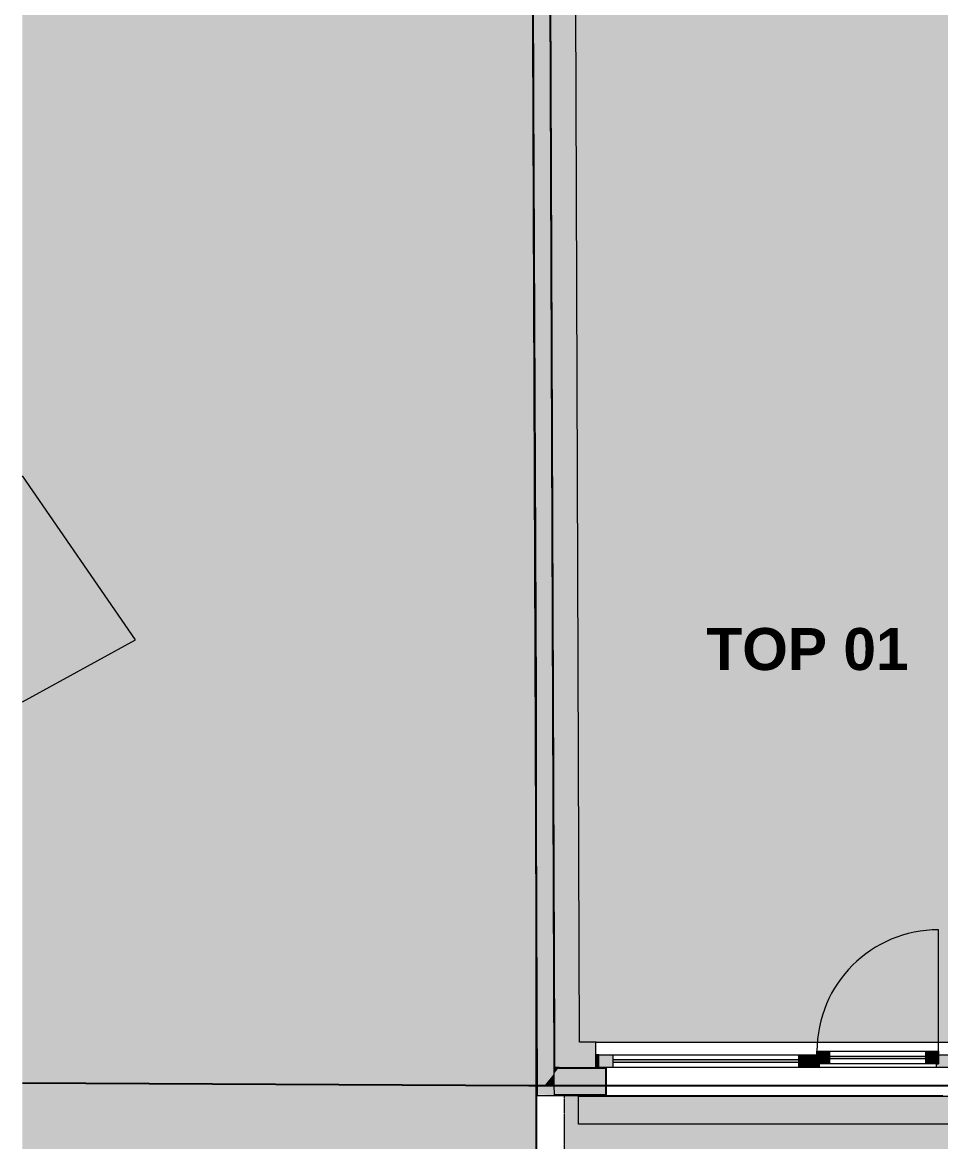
# Model space of a CAD drawing. Header units: metres. Extents: x -3.9 to 83, y -38 to 6.2.
# Drawn here: x 28.21 to 34.76, y -17.95 to -9.96 of the extents above; entities that cross this region are included whole.
import ezdxf

# ---------------------------------------------------------------- set-up
doc = ezdxf.new("R2010")
doc.units = ezdxf.units.M
doc.header["$MEASUREMENT"] = 0
doc.set_wipeout_variables(frame=1)
doc.linetypes.add('UNSICHTBAR', pattern=[0.4, 0, -0.4])
doc.linetypes.add('Wipeout_Contour', pattern=[1, 0, -1])
for name, color, linetype in [('0._Erdgeschoß PP Icon_1_0', 7, 'Continuous'), ('0._Erdgeschoß PP Icon_1_110 Wand Aussen', 7, 'Continuous'), ('0._Erdgeschoß PP Icon_1_710 Gelände', 7, 'Continuous'), ('0._Erdgeschoß PP Icon_1_725 Nachbarbebauung', 7, 'Continuous'), ('0._Erdgeschoß PP Icon_1_810 Raum', 7, 'Continuous'), ('0._Erdgeschoß PP Icon_1_905 VP Beschriftung Übersicht.Übersicht', 7, 'Continuous'), ('0._Erdgeschoß PP Icon_1_Neubau_840 Baulinien', 7, 'Continuous')]:
    doc.layers.add(name, color=color, linetype=linetype)
doc.styles.add('ERSTELLTER_STIL_11', font='arial.ttf')

msp = doc.modelspace()

# ---------------------------------------------------------------- wipeouts: each hides what was drawn before it
at = {"color": 254, "linetype": 'Wipeout_Contour', "lineweight": 0, "ltscale": 193.488375}
msp.add_wipeout([(28.2051, 3.5109), (28.2051, -37.8391), (52.5858, -37.8391), (52.5858, 3.5109)], dxfattribs=at).dxf.layer = '0._Erdgeschoß PP Icon_1_0'

# ---------------------------------------------------------------- next in the draw order: hatches: boundary and pattern name
at = {"layer": '0._Erdgeschoß PP Icon_1_110 Wand Aussen', "linetype": 'Continuous', "lineweight": 0, "true_color": 0x000000}
for points in [[(32.0029, -17.4204), (31.9503, -3.0799), (31.9453, -3.0799), (31.9979, -17.4204)], [(32.1822, -17.2404), (32.1303, -3.0792), (31.9503, -3.0799), (32.0022, -17.2404)], [(32.1822, -17.2404), (32.0022, -17.2404), (32.0029, -17.4204), (32.036, -17.4204)], [(32.1822, -17.2404), (32.036, -17.4204), (32.1829, -17.4204)], [(32.1822, -17.2404), (32.1829, -17.4204), (32.2984, -17.4204), (32.2984, -17.3304), (32.2984, -17.2404)], [(32.3184, -17.3304), (32.2984, -17.3304), (32.2984, -17.4204), (32.3184, -17.4204)], [(31.9987, -17.4663), (31.9305, -17.5504), (31.999, -17.5504)], [(32.0029, -17.4254), (32.0029, -17.4204), (31.9979, -17.4204), (31.9979, -17.4254)], [(31.9979, -17.4254), (31.9981, -17.4671), (32.003, -17.461), (32.0029, -17.4254)], [(32.032, -17.4254), (31.9987, -17.4663), (31.999, -17.5504), (32.3684, -17.5504), (32.3684, -17.4254)], [(32.032, -17.4254), (32.036, -17.4204), (32.0029, -17.4204), (32.0029, -17.4254)], [(32.0029, -17.4254), (32.003, -17.461), (32.032, -17.4254)], [(32.032, -17.4254), (32.3684, -17.4254), (32.3684, -17.4204), (32.036, -17.4204)], [(32.3684, -17.6204), (32.3734, -17.6204), (32.3734, -17.4204), (32.3684, -17.4204)]]:
    msp.add_hatch(color=18, dxfattribs=at).paths.add_polyline_path(points)
at = {"layer": '0._Erdgeschoß PP Icon_1_110 Wand Aussen', "linetype": 'Continuous', "lineweight": 0, "true_color": 0xffffff}
for points in [[(32.3184, -17.3304), (32.3184, -17.4204), (32.4184, -17.4204), (32.4184, -17.3304)], [(33.8184, -17.4204), (33.8184, -17.3304), (33.7459, -17.3304), (33.7459, -17.4204)], [(33.8184, -17.3304), (33.8184, -17.4204), (33.8909, -17.4204), (33.8909, -17.3954), (33.8759, -17.3954), (33.8759, -17.3304)], [(33.8759, -17.3954), (33.9659, -17.3954), (33.9659, -17.3054), (33.8759, -17.3054)], [(34.6534, -17.3954), (34.7434, -17.3954), (34.7434, -17.3054), (34.6534, -17.3054)], [(34.8284, -17.4204), (34.8284, -17.3304), (34.7434, -17.3304), (34.7434, -17.3954), (34.7284, -17.3954), (34.7284, -17.4204)], [(33.7459, -17.3654), (32.4184, -17.3654), (32.4184, -17.3854), (33.7459, -17.3854)], [(33.9659, -17.3404), (33.9659, -17.3604), (34.6534, -17.3604), (34.6534, -17.3404)]]:
    msp.add_hatch(color=7, dxfattribs=at).paths.add_polyline_path(points)
at = {"layer": '0._Erdgeschoß PP Icon_1_810 Raum', "linetype": 'Continuous', "lineweight": 13, "true_color": 0xf9f8f6}
msp.add_hatch(color=7, dxfattribs=at).paths.add_polyline_path([(35.4534, -13.2754), (35.4534, -11.0754), (35.5534, -11.0754), (35.5534, -9.8754), (35.0734, -9.8754), (35.0734, -9.1554), (34.7534, -9.1554), (34.7534, -8.7754), (34.7534, -8.5054), (32.1502, -8.5054), (32.1822, -17.2404), (35.4534, -17.2404)])
at = {"layer": '0._Erdgeschoß PP Icon_1_810 Raum', "linetype": 'Continuous', "lineweight": 13, "true_color": 0xd9d8c9}
msp.add_hatch(color=254, dxfattribs=at).paths.add_polyline_path([(32.0736, -17.6204), (32.0736, -19.3504), (38.7034, -19.3504), (38.7034, -17.6204)])
at = {"layer": '0._Erdgeschoß PP Icon_1_905 VP Beschriftung Übersicht.Übersicht', "linetype": 'Continuous', "lineweight": 13}
msp.add_hatch(color=8, dxfattribs=at).paths.add_polyline_path([(32.1734, -17.6254), (32.1734, -17.8254), (34.9734, -17.8254), (34.9734, -17.6254)])

# ---------------------------------------------------------------- next in the draw order: linework, layer by layer
at = {"layer": '0._Erdgeschoß PP Icon_1_110 Wand Aussen', "color": 7, "linetype": 'Continuous', "lineweight": 13, "ltscale": 1000}
for p, q in [((31.9453, -3.0799), (31.9979, -17.4204)), ((32.2984, -17.2404), (34.8484, -17.2404)), ((32.3184, -17.3304), (32.4184, -17.3304)), ((32.3184, -17.4204), (32.3184, -17.3304)), ((32.4184, -17.3304), (33.7459, -17.3304)), ((32.4184, -17.3304), (32.4184, -17.4204)), ((33.7459, -17.4204), (33.7459, -17.3304)), ((33.7459, -17.3304), (33.8184, -17.3304)), ((33.8184, -17.3304), (33.8759, -17.3304)), ((33.8759, -17.3954), (33.8759, -17.3054)), ((33.8759, -17.3054), (33.9659, -17.3054)), ((33.8759, -17.3304), (33.8759, -17.3954)), ((33.9659, -17.3054), (34.6534, -17.3054)), ((33.9659, -17.3054), (33.9659, -17.3954)), ((34.6534, -17.3954), (34.6534, -17.3054)), ((34.6534, -17.3054), (34.7434, -17.3054)), ((34.7434, -17.3054), (34.7434, -17.3954)), ((34.7434, -17.3954), (34.7434, -17.3304)), ((34.7434, -17.3304), (34.8284, -17.3304)), ((32.4184, -17.3654), (33.7459, -17.3654)), ((33.7459, -17.3854), (32.4184, -17.3854)), ((33.8759, -17.3954), (33.8909, -17.3954)), ((33.9659, -17.3954), (33.8759, -17.3954)), ((33.8909, -17.3954), (33.8909, -17.4204)), ((33.9659, -17.3404), (34.6534, -17.3404)), ((34.6534, -17.3604), (33.9659, -17.3604)), ((34.6534, -17.3954), (33.9659, -17.3954)), ((34.7434, -17.3954), (34.6534, -17.3954)), ((34.7284, -17.4204), (34.7284, -17.3954)), ((34.7284, -17.3954), (34.7434, -17.3954)), ((31.9979, -17.4204), (31.9979, -17.4254)), ((32.0029, -17.4254), (31.9979, -17.4254)), ((31.9979, -17.4254), (31.9981, -17.4671)), ((32.0029, -17.4254), (31.9979, -17.4254)), ((31.9979, -17.4254), (31.9981, -17.4671)), ((31.9987, -17.4663), (31.999, -17.5504)), ((31.9987, -17.4663), (31.999, -17.5504)), ((32.032, -17.4254), (32.0029, -17.4254)), ((32.032, -17.4254), (32.3684, -17.4254)), ((32.4184, -17.4204), (32.3184, -17.4204)), ((32.3684, -17.4204), (32.3734, -17.4204)), ((32.3684, -17.6154), (32.3684, -17.4204)), ((32.3684, -17.4204), (32.3734, -17.4204)), ((32.3684, -17.4204), (32.3734, -17.4204)), ((32.3734, -17.4254), (32.3734, -17.4204)), ((32.3734, -17.4254), (32.3734, -17.4204)), ((32.3734, -17.5504), (32.3734, -17.4254)), ((32.3734, -17.5504), (32.3734, -17.4254)), ((33.7459, -17.4204), (32.4184, -17.4204)), ((33.8184, -17.4204), (33.7459, -17.4204)), ((33.8909, -17.4204), (33.8184, -17.4204)), ((34.7284, -17.4204), (33.8909, -17.4204)), ((34.8284, -17.4204), (34.7284, -17.4204)), ((32.3734, -17.6154), (32.3734, -17.5504)), ((32.3734, -17.6154), (32.3734, -17.5504)), ((32.3684, -17.6204), (32.3734, -17.6204)), ((32.3734, -17.6204), (32.3734, -17.6154)), ((32.3734, -17.6204), (32.3734, -17.6154)), ((32.3734, -17.6204), (34.7734, -17.6204))]:
    msp.add_line(p, q, dxfattribs=at)
at = {"layer": '0._Erdgeschoß PP Icon_1_110 Wand Aussen', "color": 7, "linetype": 'Continuous', "lineweight": 18, "ltscale": 1000}
for p, q in [((31.9503, -3.0799), (32.0022, -17.2404)), ((32.0022, -17.2404), (32.0029, -17.4204)), ((32.2984, -17.3304), (32.2984, -17.2404)), ((32.2984, -17.3304), (32.2984, -17.2404)), ((32.2984, -17.4204), (32.2984, -17.3304)), ((32.2984, -17.4204), (32.2984, -17.3304)), ((32.2984, -17.4204), (32.2984, -17.3304)), ((32.036, -17.4204), (32.0029, -17.4204)), ((32.036, -17.4204), (32.0029, -17.4204)), ((32.036, -17.4204), (32.1829, -17.4204)), ((32.036, -17.4204), (32.1829, -17.4204)), ((32.1829, -17.4204), (32.2984, -17.4204)), ((32.2984, -17.4204), (32.3684, -17.4204)), ((32.2984, -17.4204), (32.3684, -17.4204)), ((32.2984, -17.4204), (32.3684, -17.4204))]:
    msp.add_line(p, q, dxfattribs=at)
at = {"layer": '0._Erdgeschoß PP Icon_1_110 Wand Aussen', "color": 8, "linetype": 'Continuous', "lineweight": 0, "ltscale": 1000}
msp.add_line((34.7434, -17.3054), (34.7434, -16.4379), dxfattribs=at)
at = {"layer": '0._Erdgeschoß PP Icon_1_110 Wand Aussen', "color": 7, "linetype": 'Continuous', "lineweight": 0, "ltscale": 1000}
msp.add_line((31.999, -17.5504), (32.3684, -17.5504), dxfattribs=at)
at = {"layer": '0._Erdgeschoß PP Icon_1_110 Wand Aussen', "color": 7, "linetype": 'Continuous', "lineweight": 18, "ltscale": 1000, "flags": 128}
for points in [[(32.1822, -17.2404), (32.1427, -6.4654)], [(32.2984, -17.2404), (32.1822, -17.2404)]]:
    msp.add_lwpolyline(points, dxfattribs=at)
at = {"layer": '0._Erdgeschoß PP Icon_1_110 Wand Aussen', "color": 7, "linetype": 'Continuous', "lineweight": 13, "ltscale": 1000, "flags": 128}
msp.add_lwpolyline([(32.3184, -17.3304), (32.2984, -17.3304), (32.2984, -17.4204), (32.3184, -17.4204)], close=True, dxfattribs=at)
at = {"layer": '0._Erdgeschoß PP Icon_1_110 Wand Aussen', "color": 8, "linetype": 'Continuous', "lineweight": 0, "ltscale": 1000}
msp.add_arc((34.7434, -17.3054), 0.8675, 90, 180, dxfattribs=at)
at = {"layer": '0._Erdgeschoß PP Icon_1_110 Wand Aussen', "color": 7, "linetype": 'Continuous', "lineweight": 13, "ltscale": 1000}
for p in [(32.2984, -17.2404), (32.3734, -17.6204)]:
    msp.add_point(p, dxfattribs=at)
at = {"layer": '0._Erdgeschoß PP Icon_1_710 Gelände', "color": 83, "linetype": 'Continuous', "lineweight": 13, "ltscale": 1000, "true_color": 0x89cd89}
for p, q in [((29.0113, -14.3684), (28.2051, -13.1974)), ((28.2051, -14.8119), (29.0113, -14.3684))]:
    msp.add_line(p, q, dxfattribs=at)
at = {"layer": '0._Erdgeschoß PP Icon_1_905 VP Beschriftung Übersicht.Übersicht', "color": 7, "linetype": 'Continuous', "lineweight": 13, "ltscale": 1000, "flags": 128}
msp.add_lwpolyline([(32.1734, -17.6254), (34.9734, -17.6254), (34.9734, -17.8254), (32.1734, -17.8254)], close=True, dxfattribs=at)
at = {"layer": '0._Erdgeschoß PP Icon_1_Neubau_840 Baulinien', "color": 1, "linetype": 'Continuous', "lineweight": 25, "ltscale": 1000, "true_color": 0xfb0106, "flags": 128}
msp.add_lwpolyline([(28.2051, -17.5299), (31.8184, -17.5504), (50.806, -17.5509), (52.5858, -17.5524)], dxfattribs=at)

# ---------------------------------------------------------------- next in the draw order: texts
at = {"layer": '0._Erdgeschoß PP Icon_1_905 VP Beschriftung Übersicht.Übersicht', "color": 7, "linetype": 'Continuous', "lineweight": 13, "insert": (34.5304, -14.2841), "char_height": 0.3, "attachment_point": 3, "style": 'ERSTELLTER_STIL_11'}
msp.add_mtext('\\A1;{\\pqr;\\fHelvetica|b1|i0|c0|p0;\\W1.000000;TOP 01}', dxfattribs=at)

# ---------------------------------------------------------------- next in the draw order: wipeouts: each hides what was drawn before it
at = {"color": 254, "linetype": 'Wipeout_Contour', "lineweight": 0, "ltscale": 296.780186}
msp.add_wipeout([(31.8736, -17.6204), (31.8725, -23.8454), (32.0725, -23.8454), (32.0736, -17.7497), (32.0634, -17.7497), (32.0634, -17.6397), (32.0736, -17.6397), (32.0736, -17.6204)], dxfattribs=at).dxf.layer = '0._Erdgeschoß PP Icon_1_0'

# ---------------------------------------------------------------- next in the draw order: hatches: boundary and pattern name
at = {"layer": '0._Erdgeschoß PP Icon_1_110 Wand Aussen', "linetype": 'Continuous', "lineweight": 0, "true_color": 0x000000}
for points in [[(31.8203, -3.0804), (31.8736, -17.6204), (31.8786, -17.6142), (31.8253, -3.0804)], [(31.8253, -3.0804), (31.8786, -17.6142), (31.9981, -17.4671), (31.9453, -3.0799)], [(31.999, -17.5504), (31.9305, -17.5504), (31.8797, -17.6129), (31.9993, -17.6154)], [(31.8797, -17.6154), (31.8748, -17.619), (31.8797, -17.6204)], [(31.9993, -17.6154), (31.8797, -17.6154), (31.8797, -17.6204), (31.9993, -17.6204)]]:
    msp.add_hatch(color=18, dxfattribs=at).paths.add_polyline_path(points)
at = {"layer": '0._Erdgeschoß PP Icon_1_725 Nachbarbebauung', "linetype": 'Continuous', "lineweight": 0, "true_color": 0x1f1f1f}
msp.add_hatch(color=250, dxfattribs=at).paths.add_polyline_path([(31.8283, -4.6289), (28.2051, -4.6189), (28.2051, -25.6899), (31.6918, -25.7699), (31.8774, -25.771), (31.8711, -16.7451), (31.8748, -14.7535)])

# ---------------------------------------------------------------- next in the draw order: linework, layer by layer
at = {"layer": '0._Erdgeschoß PP Icon_1_110 Wand Aussen', "color": 7, "linetype": 'Continuous', "lineweight": 13, "ltscale": 1000}
for p, q in [((31.8253, -3.0804), (31.8786, -17.6142)), ((31.999, -17.5504), (31.9993, -17.6154)), ((31.999, -17.5504), (31.9993, -17.6154)), ((31.8797, -17.6129), (31.8797, -17.6154)), ((31.8797, -17.6154), (31.8797, -17.6204)), ((31.9993, -17.6154), (31.9993, -17.6204)), ((31.9993, -17.6154), (31.9993, -17.6204))]:
    msp.add_line(p, q, dxfattribs=at)
at = {"layer": '0._Erdgeschoß PP Icon_1_110 Wand Aussen', "color": 7, "linetype": 'Continuous', "lineweight": 13, "ltscale": 1000, "flags": 128}
for points in [[(31.8203, -3.0804), (31.8736, -17.6204)], [(31.8736, -17.6204), (31.8786, -17.6204)], [(31.8786, -17.6204), (31.9986, -17.6204)]]:
    msp.add_lwpolyline(points, dxfattribs=at)
at = {"layer": '0._Erdgeschoß PP Icon_1_110 Wand Aussen', "color": 7, "linetype": 'Continuous', "lineweight": 18, "ltscale": 1000, "flags": 128}
msp.add_lwpolyline([(31.8736, -17.6204), (31.8725, -23.8454)], dxfattribs=at)
at = {"layer": '0._Erdgeschoß PP Icon_1_725 Nachbarbebauung', "color": 8, "linetype": 'Continuous', "lineweight": 13, "ltscale": 1000, "flags": 128}
msp.add_lwpolyline([(28.2051, -25.6899), (31.6918, -25.7699), (31.8774, -25.771), (31.8711, -16.7451), (31.8748, -14.7535), (31.8283, -4.6289), (28.2051, -4.6189)], dxfattribs=at)

# ---------------------------------------------------------------- next in the draw order: wipeouts: each hides what was drawn before it
at = {"color": 254, "linetype": 'Wipeout_Contour', "lineweight": 0, "ltscale": 146.532217}
msp.add_wipeout([(32.0736, -17.6447), (32.0684, -17.6447), (32.0684, -17.7447), (32.0736, -17.7447)], dxfattribs=at).dxf.layer = '0._Erdgeschoß PP Icon_1_0'

# ---------------------------------------------------------------- next in the draw order: hatches: boundary and pattern name
at = {"layer": '0._Erdgeschoß PP Icon_1_110 Wand Aussen', "linetype": 'Continuous', "lineweight": 0, "true_color": 0x000000}
for points in [[(31.999, -17.5504), (31.9993, -17.6154), (32.3684, -17.6154), (32.3684, -17.5504)], [(31.9993, -17.6154), (31.9993, -17.6204), (32.3684, -17.6204), (32.3684, -17.6154)]]:
    msp.add_hatch(color=18, dxfattribs=at).paths.add_polyline_path(points)

# ---------------------------------------------------------------- next in the draw order: linework, layer by layer
at = {"layer": '0._Erdgeschoß PP Icon_1_110 Wand Aussen', "color": 7, "linetype": 'Continuous', "lineweight": 13, "ltscale": 1000}
msp.add_line((31.9993, -17.6154), (32.3684, -17.6154), dxfattribs=at)
at = {"layer": '0._Erdgeschoß PP Icon_1_110 Wand Aussen', "color": 7, "linetype": 'Continuous', "lineweight": 18, "ltscale": 1000, "flags": 128}
for points in [[(31.8736, -17.6204), (32.0736, -17.6204)], [(32.0736, -17.6397), (32.0736, -17.6204)], [(32.0736, -17.7447), (32.0736, -17.6447)], [(32.0725, -23.8454), (32.0736, -17.7497)]]:
    msp.add_lwpolyline(points, dxfattribs=at)
at = {"layer": '0._Erdgeschoß PP Icon_1_110 Wand Aussen', "color": 7, "linetype": 'Continuous', "lineweight": 13, "ltscale": 1000, "flags": 128}
msp.add_lwpolyline([(31.9986, -17.6204), (32.3684, -17.6204)], dxfattribs=at)
at = {"layer": '0._Erdgeschoß PP Icon_1_Neubau_840 Baulinien', "color": 254, "linetype": 'UNSICHTBAR', "lineweight": 13, "ltscale": 1000, "true_color": 0xe3e3e3, "flags": 128}
msp.add_lwpolyline([(31.8184, -2.5506), (50.8034, -2.5516), (50.7764, -13.9955), (50.7218, -22.1207), (50.667, -33.8784), (31.8848, -36.5773), (31.8748, -14.7535)], close=True, dxfattribs=at)

doc.saveas('drawing.dxf')
